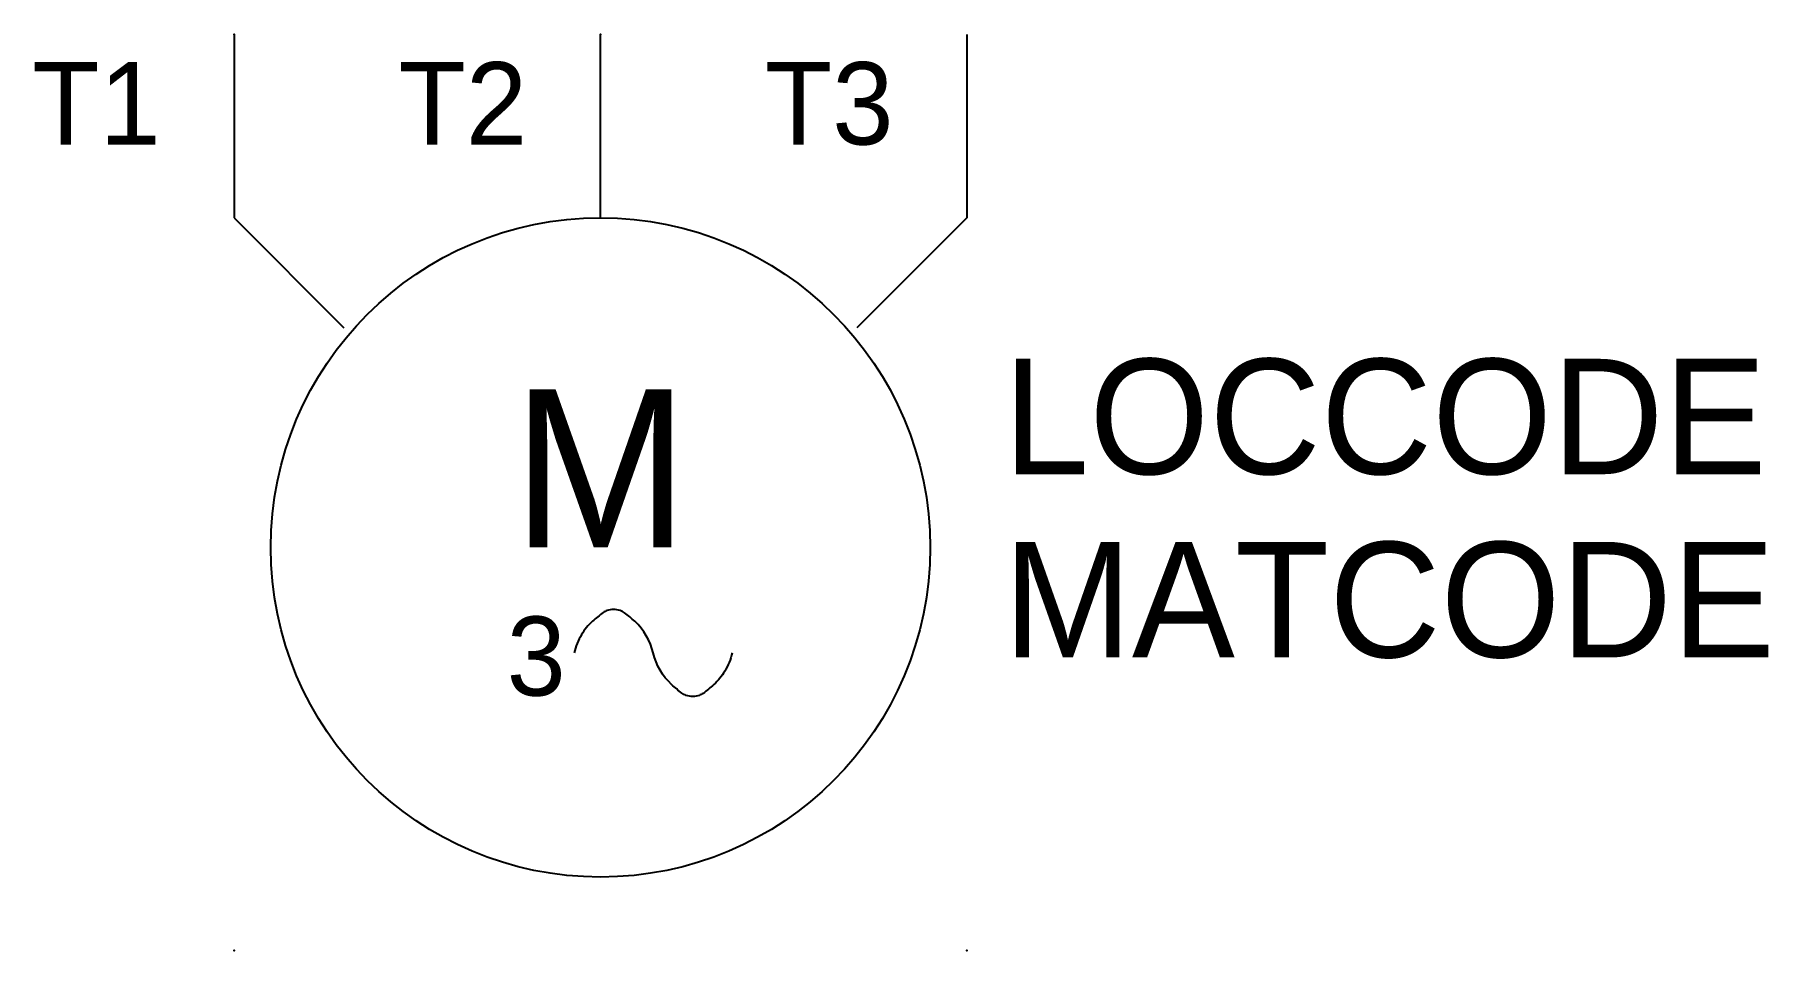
# Model space of a CAD drawing. Extents: x -5.4 to 41.9, y -25 to 0.
import ezdxf
from ezdxf.enums import TextEntityAlignment as Align

# ---------------------------------------------------------------- set-up
doc = ezdxf.new("R2010")
doc.units = 0
doc.layers.get('0').update_dxf_attribs({"linetype": 'CONTINUOUS'})
doc.layers.add('C', color=6, linetype='CONTINUOUS')
doc.layers.add('T2', color=1, linetype='CONTINUOUS')

msp = doc.modelspace()

# ---------------------------------------------------------------- linework, layer by layer
at = {"color": 0, "linetype": 'CONTINUOUS'}
for p, q in [((0, 0), (0, -5)), ((20, 0), (20, -5)), ((0, -5), (3, -8)), ((20, -5), (17, -8))]:
    msp.add_line(p, q, dxfattribs=at)
at = {"color": 0}
msp.add_line((10, -5), (10, 0), dxfattribs=at)
msp.add_lwpolyline([(13.6, -16.88, -0.067678), (13.393, -17.38, -0.07813), (13.096, -17.744, -0.022658), (12.801, -17.985, -0.075785), (12.7, -18.039, -0.084616), (12.52, -18.07, -0.084616), (12.34, -18.039, -0.075785), (12.225, -17.978, -0.027029), (11.944, -17.744, -0.148278), (11.44, -16.88, 0.150227), (10.936, -16.016, 0.027406), (10.657, -15.785, 0.0758), (10.54, -15.724, 0.083262), (10.36, -15.694, 0.083262), (10.18, -15.724, 0.0758), (10.079, -15.777, 0.022751), (9.784, -16.016, 0.079374), (9.486, -16.379, 0.06867), (9.28, -16.88, 0.06867)], format="xyb", dxfattribs=at)
at = {"color": 0, "linetype": 'CONTINUOUS'}
msp.add_circle((10, -14), 9, dxfattribs=at)
at = {"layer": 'C', "color": 0, "linetype": 'CONTINUOUS'}
for p in [(0, 0), (10, 0), (0, -25), (20, -25)]:
    msp.add_point(p, dxfattribs=at)

# ---------------------------------------------------------------- texts
at = {"color": 0}
msp.add_text('M', height=4.32, dxfattribs=at).set_placement((10, -14), align=Align.CENTER)
msp.add_text('3', height=2.16, dxfattribs=at).set_placement((8.246, -16.965), align=Align.MIDDLE)
at = {"color": 0, "linetype": 'CONTINUOUS'}
for tag, p in [('LOCCODE', (21, -12)), ('MATCODE', (21, -17))]:
    msp.add_attdef(tag, p, '', height=3.15, dxfattribs=at)
at = {"layer": 'T2', "color": 0, "linetype": 'CONTINUOUS'}
for tag, p in [('T1', (-2, -3)), ('T2', (8, -3)), ('T3', (18, -3))]:
    msp.add_attdef(tag, text='', height=2.25, dxfattribs=at).set_placement(p, align=Align.RIGHT)

doc.saveas('drawing.dxf')
